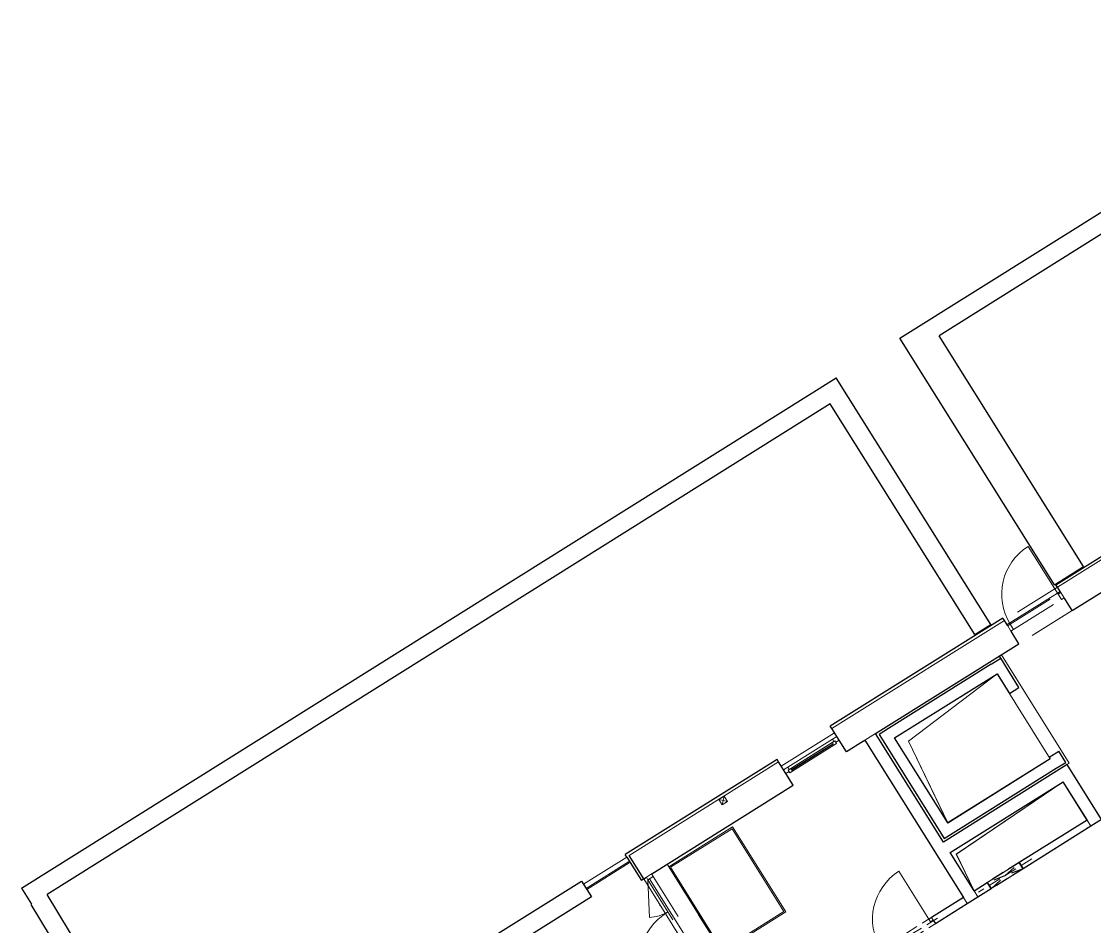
# Model space of a CAD drawing. Header units: millimetres. Extents: x -7743 to 191930, y -8645 to 72638.
# Drawn here: x 68992 to 86112, y 57372 to 71812 of the extents above; entities that cross this region are included whole.
import ezdxf

# ---------------------------------------------------------------- set-up
doc = ezdxf.new("R2010")
doc.units = ezdxf.units.MM
doc.linetypes.add('HA_Dash_3mm-S1mm', pattern=[300, 200, -100])
doc.linetypes.add('HA_DashDot_2_2mm-S0_6mm', pattern=[1650, 750, -450, 0, -450])
for name, color, linetype, lineweight in [('A-AREA-____-OTLN', 9, 'Continuous', 25), ('A-DETL-GENF-OTLN', 9, 'Continuous', 9), ('A-DOOR-____-MCUT', 9, 'Continuous', 9), ('A-DOOR-____-OTLN', 9, 'Continuous', 9), ('A-DOOR-FRAM-MCUT', 9, 'Continuous', 9), ('A-DOOR-FRAM-OTLN', 9, 'Continuous', 9), ('A-FLOR-____-OTLN', 9, 'Continuous', 9), ('A-FLOR-HRAL-OTLN', 9, 'Continuous', 9), ('A-GENM-____-HDLN', 9, 'HA_Dash_3mm-S1mm', 9), ('A-GENM-____-MCUT', 9, 'Continuous', 9), ('A-GENM-____-OTLN', 9, 'Continuous', 9), ('A-GLAZ-____-MCUT', 9, 'Continuous', 5), ('A-GLAZ-____-OTLN', 9, 'Continuous', 5), ('A-WALL-____-MCUT', 9, 'Continuous', 25), ('I-WALL-____-MCUT', 9, 'Continuous', 25), ('I-WALL-____-OTLN', 9, 'Continuous', 9), ('M-HVAC-DUCT-OTLN', 9, 'Continuous', 9)]:
    doc.layers.add(name, color=color, linetype=linetype, lineweight=lineweight)

# ---------------------------------------------------------------- blocks, each defined once
blk = doc.blocks.new('HA_WD_SinglePanel - 1000x2400-1653873-schema rezu D_110_5100')
at = {"layer": 'A-GLAZ-____-MCUT'}
for p, q in [((-420, 70), (-500, 70)), ((-500, 0), (-440, 0)), ((-440, -25), (-440, 25)), ((-440, 25), (-390, 25)), ((-420, 25), (-420, 70)), ((-390, 25), (-390, -25)), ((390, 5), (-390, 5)), ((390, -25), (390, 25)), ((390, 25), (440, 25)), ((500, 70), (420, 70)), ((420, 70), (420, 25)), ((440, 25), (440, -25)), ((440, 0), (500, 0)), ((-390, -25), (-440, -25)), ((390, -5), (-390, -5)), ((440, -25), (390, -25))]:
    blk.add_line(p, q, dxfattribs=at)
at = {"layer": 'A-GLAZ-____-OTLN'}
for p, q in [((440, 25), (-440, 25)), ((-440, -25), (-440, 25)), ((420, 70), (-420, 70)), ((390, 25), (-390, 25)), ((440, 25), (440, -25)), ((-440, -25), (440, -25)), ((390, -25), (-390, -25))]:
    blk.add_line(p, q, dxfattribs=at)
blk = doc.blocks.new('HA_DR_Double_Swing_Solid_FrameButt - In_FAS_1600x2350_1000-1915407-schema rezu D_110_5100')
at = {"layer": 'A-DOOR-____-MCUT', "linetype": 'HA_DashDot_2_2mm-S0_6mm'}
for p, q in [((-800, -70), (800, -70)), ((-800, -170), (800, -170))]:
    blk.add_line(p, q, dxfattribs=at)
at = {"layer": 'A-DOOR-____-OTLN', "lineweight": 5}
for p, q in [((-280, -470), (-800, -170)), ((800, -1170), (800, -170))]:
    blk.add_line(p, q, dxfattribs=at)
for centre, radius, start, end in [((-800, -170), 600, 330, 360), ((800, -170), 1000, 180, 270)]:
    blk.add_arc(centre, radius, start, end, dxfattribs=at)
at = {"layer": 'A-DOOR-FRAM-MCUT'}
for p, q in [((-800, -70), (-850, -70)), ((-850, -70), (-850, -170)), ((-850, -170), (-800, -170)), ((-800, -170), (-800, -70)), ((850, -70), (800, -70)), ((800, -70), (800, -170)), ((800, -170), (850, -170)), ((850, -170), (850, -70))]:
    blk.add_line(p, q, dxfattribs=at)
at = {"layer": 'A-DOOR-FRAM-OTLN', "linetype": 'HA_DashDot_2_2mm-S0_6mm'}
for p, q in [((850, 220), (-850, 220)), ((850, -220), (-850, -220))]:
    blk.add_line(p, q, dxfattribs=at)
blk = doc.blocks.new('HA_DR_Double_Swing_Solid_wCasing - In_OBJ_1500x2100_900-1771115-schema rezu D_110_5100')
at = {"layer": 'A-DOOR-____-MCUT', "linetype": 'HA_DashDot_2_2mm-S0_6mm'}
for p, q in [((-750, 57.5), (750, 57.5)), ((-750, 7.5), (750, 7.5))]:
    blk.add_line(p, q, dxfattribs=at)
at = {"layer": 'A-DOOR-____-OTLN', "lineweight": 5}
for p, q in [((750, 957.5), (750, 57.5)), ((-230.4, 357.5), (-750, 57.5))]:
    blk.add_line(p, q, dxfattribs=at)
for centre, radius, start, end in [((750, 57.5), 900, 90, 180), ((-750, 57.5), 600, 0, 30)]:
    blk.add_arc(centre, radius, start, end, dxfattribs=at)
at = {"layer": 'A-DOOR-FRAM-MCUT'}
for p, q in [((-800, 7.5), (-800, 57.5)), ((-800, 57.5), (-750, 57.5)), ((-750, 7.5), (-800, 7.5)), ((-750, 57.5), (-750, 7.5)), ((750, 57.5), (800, 57.5)), ((750, 7.5), (750, 57.5)), ((800, 7.5), (750, 7.5)), ((800, 57.5), (800, 7.5))]:
    blk.add_line(p, q, dxfattribs=at)
blk = doc.blocks.new('HA_GM_Shaft_Rectangle - Default-1938920-schema rezu D_110_5100')
at = {"layer": 'A-DETL-GENF-OTLN'}
for p, q in [((160, -160), (1930, 0)), ((0, -1600), (160, -160))]:
    blk.add_line(p, q, dxfattribs=at)
at = {"layer": 'A-GENM-____-OTLN'}
for p, q in [((0, -1600), (0, 0)), ((0, 0), (1930, 0)), ((1930, 0), (1930, -1600)), ((1930, -1600), (0, -1600))]:
    blk.add_line(p, q, dxfattribs=at)
blk = doc.blocks.new('Cistici zona_ram - Cistici zona_ram-1709531-schema rezu D_110_5100')
at = {"layer": 'A-GENM-____-OTLN'}
for p, q in [((1423, 68680), (223, 68680)), ((223, 68680), (223, 67080)), ((243, 67100), (243, 68660)), ((243, 68660), (1403, 68660)), ((1403, 68660), (1403, 67100)), ((1423, 67080), (1423, 68680)), ((223, 67080), (1423, 67080)), ((1403, 67100), (243, 67100))]:
    blk.add_line(p, q, dxfattribs=at)
blk = doc.blocks.new('HA_DR_Single_Swing_Solid_ButtFrame - In_FAS_900x2350_Unik-1894043-schema rezu D_110_5100')
at = {"layer": 'A-DOOR-____-MCUT', "linetype": 'HA_DashDot_2_2mm-S0_6mm'}
for p, q in [((-450, 120), (450, 120)), ((-450, 20), (450, 20))]:
    blk.add_line(p, q, dxfattribs=at)
at = {"layer": 'A-DOOR-____-OTLN', "lineweight": 5}
blk.add_line((450, 1020), (450, 120), dxfattribs=at)
blk.add_arc((450, 120), 900, 90, 180, dxfattribs=at)
at = {"layer": 'A-DOOR-FRAM-MCUT'}
for p, q in [((-500, 20), (-500, 120)), ((-500, 120), (-450, 120)), ((-450, 20), (-500, 20)), ((-450, 120), (-450, 20)), ((450, 120), (500, 120)), ((450, 20), (450, 120)), ((500, 20), (450, 20)), ((500, 120), (500, 20))]:
    blk.add_line(p, q, dxfattribs=at)
at = {"layer": 'A-DOOR-FRAM-OTLN', "linetype": 'HA_DashDot_2_2mm-S0_6mm'}
for p, q in [((500, 220), (-500, 220)), ((500, -220), (-500, -220))]:
    blk.add_line(p, q, dxfattribs=at)
blk = doc.blocks.new('TB_Porotherm KP11_5_1750mm - TB_Porotherm KP11_5_1750mm-1842302-schema rezu D_110_5100')
at = {"layer": 'A-GENM-____-HDLN'}
for p, q in [((-875, 57.5), (875, 57.5)), ((-875, 0), (875, 0)), ((875, -57.5), (-875, -57.5))]:
    blk.add_line(p, q, dxfattribs=at)
blk = doc.blocks.new('HA_GM_Shaft_Rectangle - Default-1943181-schema rezu D_110_5100')
at = {"layer": 'A-DETL-GENF-OTLN'}
for p, q in [((72, -72), (2130, 0)), ((0, -720), (72, -72))]:
    blk.add_line(p, q, dxfattribs=at)
at = {"layer": 'A-GENM-____-OTLN'}
for p, q in [((0, -720), (0, 0)), ((0, 0), (2130, 0)), ((2130, 0), (2130, -720)), ((2130, -720), (0, -720))]:
    blk.add_line(p, q, dxfattribs=at)
blk = doc.blocks.new('HA_GM_Opening_Rectangle_WallBased - Default-1970107-schema rezu D_110_5100')
at = {"layer": 'A-GENM-____-MCUT', "linetype": 'HA_Dash_3mm-S1mm', "lineweight": 25}
for p, q in [((425, 57.5), (-175, -57.5)), ((-175, 57.5), (425, -57.5)), ((-175, 57.5), (-175, -57.5)), ((-175, 57.5), (425, 57.5)), ((425, 57.5), (425, -57.5)), ((-175, -57.5), (425, -57.5))]:
    blk.add_line(p, q, dxfattribs=at)
blk = doc.blocks.new('HA_GM_Opening_Rectangle_WallBased - Default-1970516-schema rezu D_110_5100')
at = {"layer": 'A-GENM-____-MCUT', "linetype": 'HA_Dash_3mm-S1mm', "lineweight": 25}
for p, q in [((425, 57.5), (-175, -57.5)), ((-175, 57.5), (425, -57.5)), ((-175, 57.5), (-175, -57.5)), ((-175, 57.5), (425, 57.5)), ((425, 57.5), (425, -57.5)), ((-175, -57.5), (425, -57.5))]:
    blk.add_line(p, q, dxfattribs=at)
blk = doc.blocks.new('TB_Porotherm KP11_5_1000mm - TB_Porotherm KP11_5_1000mm-1834151-schema rezu D_110_5100')
at = {"layer": 'A-GENM-____-HDLN'}
for p, q in [((-500, 57.5), (500, 57.5)), ((-500, 0), (500, 0)), ((500, -57.5), (-500, -57.5))]:
    blk.add_line(p, q, dxfattribs=at)
blk = doc.blocks.new('185-01_OBJEKT D_Central_rvt-3-schema rezu D_110_5100')
at = {"layer": 'A-AREA-____-OTLN'}
blk.add_line((-30972, 61652), (-30993, 61686), dxfattribs=at)
at = {"layer": 'A-FLOR-____-OTLN'}
for p, q in [((-30023, 62718), (-30871, 62188)), ((-30960, 61707), (-29877, 59978)), ((-33625, 60462), (-34473, 59932)), ((-29877, 59978), (-29911, 59957)), ((-29974, 59681), (-31779, 58551)), ((-36939, 58481), (-37630, 58049)), ((-31779, 58551), (-31397, 57941)), ((-35765, 56691), (-36667, 58132)), ((-36573, 58132), (-35724, 56776))]:
    blk.add_line(p, q, dxfattribs=at)
at = {"layer": 'A-WALL-____-MCUT'}
for p, q in [((-30090, 62824), (-25789, 65518)), ((-29832, 62413), (-28548, 63217)), ((-30066, 62786), (-30090, 62824)), ((-30013, 62701), (-30066, 62786)), ((-29832, 62413), (-29956, 62610)), ((-30937, 62293), (-33692, 60568)), ((-30913, 62255), (-30937, 62293)), ((-30860, 62171), (-30913, 62255)), ((-30680, 61882), (-30807, 62086)), ((-32968, 60449), (-30680, 61882)), ((-33668, 60530), (-33692, 60568)), ((-33434, 60157), (-33668, 60530)), ((-33159, 60330), (-33434, 60157)), ((-33159, 60330), (-33138, 60343)), ((-34539, 60037), (-36963, 58519)), ((-34515, 59999), (-34539, 60037)), ((-34282, 59626), (-34515, 59999)), ((-36540, 58212), (-34282, 59626)), ((-36939, 58481), (-36963, 58519)), ((-36939, 58481), (-36705, 58108)), ((-36667, 58132), (-36901, 58505)), ((-36667, 58132), (-36901, 58505)), ((-36667, 58132), (-36705, 58108)), ((-36667, 58132), (-36625, 58159))]:
    blk.add_line(p, q, dxfattribs=at)
at = {"layer": 'A-WALL-____-MCUT', "lineweight": 9}
for p, q in [((-28782, 63590), (-30066, 62786)), ((-30066, 62786), (-28782, 63590)), ((-30913, 62255), (-33392, 60703)), ((-33392, 60703), (-30913, 62255)), ((-33392, 60703), (-33668, 60530)), ((-33668, 60530), (-33392, 60703)), ((-33138, 60343), (-32968, 60449)), ((-34515, 59999), (-36901, 58505)), ((-36901, 58505), (-34515, 59999)), ((-29592, 59071), (-29531, 58974)), ((-31397, 57941), (-31336, 57843)), ((-31566, 57835), (-31505, 57737))]:
    blk.add_line(p, q, dxfattribs=at)
at = {"layer": 'I-WALL-____-MCUT'}
for p, q in [((-31125, 61557), (-30972, 61652)), ((-30680, 61186), (-30972, 61652)), ((-31125, 61557), (-32760, 60532)), ((-32665, 60380), (-31029, 61404)), ((-31029, 61404), (-30833, 61090)), ((-30833, 61090), (-30680, 61186)), ((-31885, 58720), (-32968, 60449)), ((-32760, 60532), (-32913, 60437)), ((-32913, 60437), (-31968, 58928)), ((-33138, 60343), (-31566, 57835)), ((-31816, 59024), (-32665, 60380)), ((-30196, 60074), (-30043, 60169)), ((-29932, 59991), (-30043, 60169)), ((-30180, 60048), (-31816, 59024)), ((-30196, 60074), (-30180, 60048)), ((-30084, 59896), (-29932, 59991)), ((-29911, 59957), (-30080, 59851)), ((-29361, 59080), (-29911, 59957)), ((-30080, 59851), (-31885, 58720)), ((-31873, 58775), (-30084, 59896)), ((-31779, 58551), (-29974, 59682)), ((-29592, 59071), (-29974, 59682)), ((-29592, 59071), (-30676, 58392)), ((-29361, 59080), (-29531, 58974)), ((-31968, 58928), (-31873, 58775)), ((-29531, 58974), (-30615, 58294)), ((-31397, 57941), (-31779, 58551)), ((-30676, 58392), (-30615, 58294)), ((-31397, 57941), (-31185, 58073)), ((-31185, 58073), (-31124, 57976)), ((-31336, 57843), (-31124, 57976)), ((-31566, 57835), (-32075, 57516)), ((-32014, 57419), (-31505, 57737)), ((-31505, 57737), (-31336, 57843)), ((-32048, 57474), (-32014, 57419))]:
    blk.add_line(p, q, dxfattribs=at)
at = {"layer": 'I-WALL-____-OTLN'}
for p, q in [((-31185, 58073), (-30676, 58392)), ((-30615, 58294), (-31124, 57976))]:
    blk.add_line(p, q, dxfattribs=at)
at = {"layer": 'M-HVAC-DUCT-OTLN', "lineweight": 5}
for p, q in [((-35467, 59400), (-35382, 59453)), ((-35414, 59315), (-35382, 59453)), ((-35382, 59453), (-35329, 59368)), ((-35467, 59400), (-35329, 59368)), ((-35414, 59315), (-35467, 59400)), ((-35329, 59368), (-35414, 59315))]:
    blk.add_line(p, q, dxfattribs=at)
at = {"layer": 'A-DOOR-____-OTLN', "color": 250, "lineweight": 9}
for name, p, rotation in [('HA_DR_Single_Swing_Solid_ButtFrame - In_FAS_900x2350_Unik-1894043-schema rezu D_110_5100', (-30373, 62334), 32.06111111111118), ('HA_DR_Double_Swing_Solid_FrameButt - In_FAS_1600x2350_1000-1915407-schema rezu D_110_5100', (-36030, 57529), 302.0611111111111), ('HA_DR_Double_Swing_Solid_wCasing - In_OBJ_1500x2100_900-1771115-schema rezu D_110_5100', (-32722, 57043), 32.0611111111112)]:
    blk.add_blockref(name, p, dxfattribs=dict(at, rotation=rotation))
at = {"layer": 'A-GENM-____-OTLN', "color": 250, "lineweight": 9}
for name, p, rotation in [('HA_GM_Shaft_Rectangle - Default-1938920-schema rezu D_110_5100', (-32665, 60379), 32.06124947745514), ('HA_GM_Shaft_Rectangle - Default-1943181-schema rezu D_110_5100', (-31779, 58551), 32.06111111111057), ('Cistici zona_ram - Cistici zona_ram-1709531-schema rezu D_110_5100', (0, 0), 32.06111111111108), ('TB_Porotherm KP11_5_1000mm - TB_Porotherm KP11_5_1000mm-1834151-schema rezu D_110_5100', (-30900, 58184), 212.0611111111109), ('TB_Porotherm KP11_5_1000mm - TB_Porotherm KP11_5_1000mm-1834151-schema rezu D_110_5100', (-30900, 58184), 212.0611111111109), ('HA_GM_Opening_Rectangle_WallBased - Default-1970107-schema rezu D_110_5100', (-30794, 58250), 212.0611111111112), ('HA_GM_Opening_Rectangle_WallBased - Default-1970516-schema rezu D_110_5100', (-30794, 58250), 212.0611111111112), ('TB_Porotherm KP11_5_1750mm - TB_Porotherm KP11_5_1750mm-1842302-schema rezu D_110_5100', (-32722, 57043), 212.0611111111109)]:
    blk.add_blockref(name, p, dxfattribs=dict(at, rotation=rotation))
at = {"layer": 'A-GLAZ-____-OTLN', "color": 250, "lineweight": 9, "rotation": 32.06111111111118}
blk.add_blockref('HA_WD_SinglePanel - 1000x2400-1653873-schema rezu D_110_5100', (-33975, 60078), dxfattribs=at)
blk = doc.blocks.new('HA_GM_Shaft_Rectangle - Default-2321912-schema rezu D_110_5100')
at = {"layer": 'A-DETL-GENF-OTLN'}
for p, q in [((73, -73), (2130, 0)), ((1, -719), (73, -73))]:
    blk.add_line(p, q, dxfattribs=at)
at = {"layer": 'A-GENM-____-OTLN'}
for p, q in [((0, 0), (2130, 0)), ((2130, 0), (2130, -719))]:
    blk.add_line(p, q, dxfattribs=at)
blk = doc.blocks.new('HA_GM_Shaft_Rectangle - Default-2321914-schema rezu D_110_5100')
at = {"layer": 'A-DETL-GENF-OTLN'}
for p, q in [((160, -160), (1930, 0)), ((0, -1599), (160, -160))]:
    blk.add_line(p, q, dxfattribs=at)
at = {"layer": 'A-GENM-____-OTLN'}
for p, q in [((0, 0), (1930, 0)), ((1930, 0), (1930, -1599))]:
    blk.add_line(p, q, dxfattribs=at)
blk = doc.blocks.new('Railing - Railing-1833447-schema rezu D_110_5100')
at = {"layer": 'A-FLOR-HRAL-OTLN'}
for p, q in [((-36908, 58404), (-37586, 57979)), ((-37576, 57962), (-36898, 58387)), ((-36908, 58404), (-36898, 58387)), ((-37576, 57962), (-37586, 57979))]:
    blk.add_line(p, q, dxfattribs=at)

msp = doc.modelspace()

# ---------------------------------------------------------------- linework, layer by layer
at = {"layer": 'A-FLOR-____-OTLN'}
for p, q in [((78648.3, 58480.5), (77957.6, 58047.9)), ((79863.2, 56776.3), (79013.9, 58132.3))]:
    msp.add_line(p, q, dxfattribs=at)
at = {"layer": 'A-WALL-____-MCUT'}
for p, q in [((83006.8, 66760), (91071.6, 71811.6)), ((91182, 71526.8), (83632.2, 66797.7)), ((85937.3, 63117.8), (83632.2, 66797.7)), ((85471.2, 62825.8), (83006.8, 66760)), ((68992.1, 57981.8), (81991.7, 66124.5)), ((84456.1, 62190), (81991.7, 66124.5)), ((81896.7, 65711), (69401.7, 57884.4)), ((84201.8, 62030.7), (81896.7, 65711)), ((85471.2, 62825.8), (85937.3, 63117.8)), ((84201.8, 62030.7), (84456.1, 62190)), ((74036.4, 55662.1), (77926.2, 58097.9)), ((77926.2, 58097.9), (78085.4, 57843.7)), ((68992.1, 57981.8), (69151.4, 57727.5)), ((71651.5, 54165.9), (69401.7, 57884.4)), ((69151.4, 57727.5), (69147.5, 57725.1)), ((71394.8, 54010.6), (69147.5, 57725.1)), ((78085.4, 57843.7), (74195.6, 55407.8))]:
    msp.add_line(p, q, dxfattribs=at)

# ---------------------------------------------------------------- block references
at = {"lineweight": 5}
msp.add_blockref('185-01_OBJEKT D_Central_rvt-3-schema rezu D_110_5100', (115586.9, 0), dxfattribs=at)
at = {"layer": 'A-FLOR-HRAL-OTLN'}
msp.add_blockref('Railing - Railing-1833447-schema rezu D_110_5100', (115586.9, 0), dxfattribs=at)
at = {"layer": 'A-GENM-____-OTLN', "lineweight": 5, "rotation": 32.06124947745553}
for name, p in [('HA_GM_Shaft_Rectangle - Default-2321914-schema rezu D_110_5100', (82922.2, 60378.9)), ('HA_GM_Shaft_Rectangle - Default-2321912-schema rezu D_110_5100', (83808.1, 58550.1))]:
    msp.add_blockref(name, p, dxfattribs=at)

doc.saveas('drawing.dxf')
